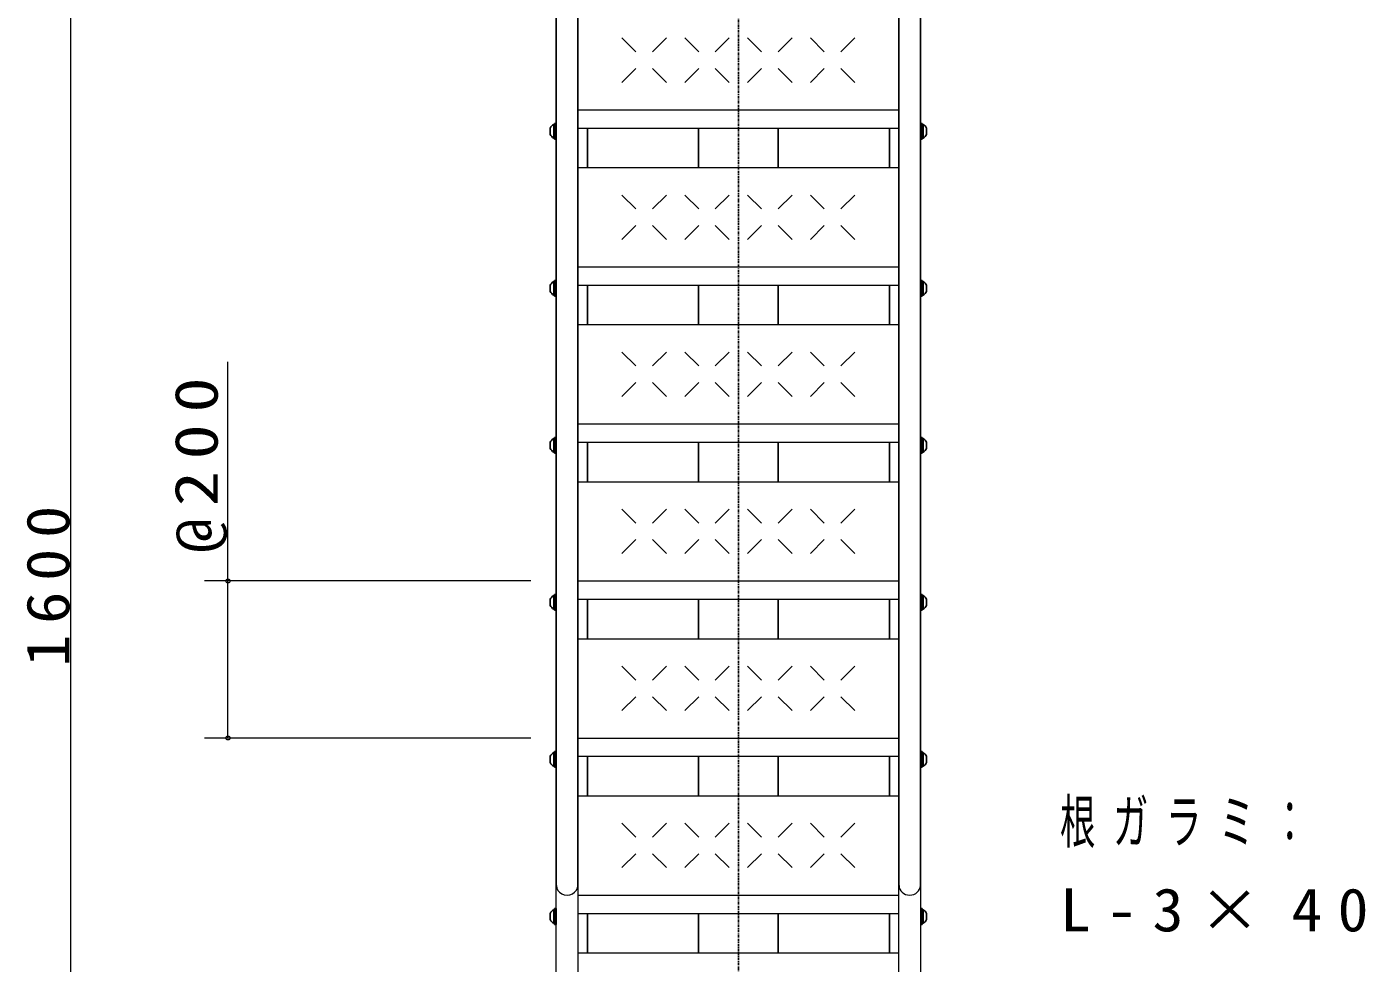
# Model space of a CAD drawing. Units: millimetres at full size; details may follow other scales. Extents: x -11723 to 28, y -1854 to 8010.
# Drawn here: x -5049 to -3345, y 2543 to 3736 of the extents above; entities that cross this region are included whole.
import ezdxf

# ---------------------------------------------------------------- set-up
doc = ezdxf.new("R2010")
doc.units = ezdxf.units.MM
doc.linetypes.add('USER2', pattern=[6, 3, -1, 1, -1])
doc.layers.add('線', color=2, linetype='Continuous', lineweight=25)
doc.layers.add('補助', color=2, linetype='Continuous', lineweight=13)
doc.styles.add('ＭＳ ゴシック', font='')
doc.styles.get('ＭＳ ゴシック').set_extended_font_data('MS Gothic')

# ---------------------------------------------------------------- blocks, each defined once
blk = doc.blocks.new('dimension_origin')
at = {"color": 0, "linetype": 'Continuous', "lineweight": -2}
blk.add_circle((0, 0), 1.25, dxfattribs=at)

msp = doc.modelspace()

# ---------------------------------------------------------------- linework, layer by layer
at = {"layer": '線', "color": 20, "linetype": 'USER2'}
msp.add_line((-4143.169, 4980), (-4143.169, 1730), dxfattribs=at)
at = {"layer": '線', "color": 7, "lineweight": 13}
for p, q in [((-4374.969, 2642.093), (-4374.969, 4116.4)), ((-4347.769, 2642.093), (-4347.769, 4116.4)), ((-3938.569, 2642.093), (-3938.569, 4116.4)), ((-3911.369, 2642.093), (-3911.369, 4116.4)), ((-4375.369, 1930), (-4375.369, 3830)), ((-4347.369, 2004.818), (-4347.369, 3830)), ((-3938.969, 2004.818), (-3938.969, 3830)), ((-3910.969, 1930), (-3910.969, 3830)), ((-4347.369, 3630.003), (-3938.969, 3630.003)), ((-4347.369, 3606.728), (-3938.969, 3606.728)), ((-4347.369, 3556.417), (-3938.969, 3556.417)), ((-4347.369, 3430.003), (-3938.969, 3430.003)), ((-4347.369, 3406.728), (-3938.969, 3406.728)), ((-4347.369, 3356.417), (-3938.969, 3356.417)), ((-4347.369, 3230.003), (-3938.969, 3230.003)), ((-4347.369, 3206.728), (-3938.969, 3206.728)), ((-4347.369, 3156.417), (-3938.969, 3156.417)), ((-4347.369, 3030.003), (-3938.969, 3030.003)), ((-4347.369, 3006.728), (-3938.969, 3006.728)), ((-4347.369, 2956.417), (-3938.969, 2956.417)), ((-4347.369, 2830.003), (-3938.969, 2830.003)), ((-4347.369, 2806.728), (-3938.969, 2806.728)), ((-4347.369, 2756.417), (-3938.969, 2756.417)), ((-4347.369, 2630.003), (-3938.969, 2630.003)), ((-4347.369, 2606.728), (-3938.969, 2606.728)), ((-4347.369, 2556.417), (-3938.969, 2556.417))]:
    msp.add_line(p, q, dxfattribs=at)
at = {"layer": '線'}
for p, q in [((-4273.775, 3703.817), (-4291.453, 3721.494)), ((-4234.884, 3721.494), (-4252.562, 3703.817)), ((-4193.775, 3703.817), (-4211.453, 3721.494)), ((-4154.884, 3721.494), (-4172.562, 3703.817)), ((-4113.775, 3703.817), (-4131.453, 3721.494)), ((-4074.884, 3721.494), (-4092.562, 3703.817)), ((-4033.775, 3703.817), (-4051.453, 3721.494)), ((-3994.884, 3721.494), (-4012.562, 3703.817)), ((-4273.775, 3682.604), (-4291.453, 3664.926)), ((-4234.884, 3664.926), (-4252.562, 3682.604)), ((-4193.775, 3682.604), (-4211.453, 3664.926)), ((-4154.884, 3664.926), (-4172.562, 3682.604)), ((-4113.775, 3682.604), (-4131.453, 3664.926)), ((-4074.884, 3664.926), (-4092.562, 3682.604)), ((-4033.775, 3682.604), (-4051.453, 3664.926)), ((-3994.884, 3664.926), (-4012.562, 3682.604)), ((-4382.719, 3598.703), (-4382.719, 3606.703)), ((-4377.369, 3611.353), (-4378.369, 3611.353)), ((-4378.369, 3594.053), (-4378.369, 3611.353)), ((-4377.369, 3612.703), (-4375.369, 3612.703)), ((-4377.369, 3592.703), (-4377.369, 3612.703)), ((-4377.369, 3594.053), (-4377.369, 3611.353)), ((-4375.369, 3592.703), (-4375.369, 3612.703)), ((-4335.369, 3606.728), (-4335.369, 3556.417)), ((-4193.969, 3556.417), (-4193.969, 3606.728)), ((-4092.369, 3556.417), (-4092.369, 3606.728)), ((-3950.969, 3606.728), (-3950.969, 3556.417)), ((-3908.985, 3612.703), (-3910.985, 3612.703)), ((-3910.985, 3592.703), (-3910.985, 3612.703)), ((-3908.985, 3592.703), (-3908.985, 3612.703)), ((-3908.985, 3611.353), (-3907.985, 3611.353)), ((-3908.985, 3594.053), (-3908.985, 3611.353)), ((-3907.985, 3594.053), (-3907.985, 3611.353)), ((-3903.635, 3598.703), (-3903.635, 3606.703)), ((-4377.369, 3594.053), (-4378.369, 3594.053)), ((-4377.369, 3592.703), (-4375.369, 3592.703)), ((-3908.985, 3592.703), (-3910.985, 3592.703)), ((-3908.985, 3594.053), (-3907.985, 3594.053)), ((-4273.775, 3503.817), (-4291.453, 3521.494)), ((-4234.884, 3521.494), (-4252.562, 3503.817)), ((-4193.775, 3503.817), (-4211.453, 3521.494)), ((-4154.884, 3521.494), (-4172.562, 3503.817)), ((-4113.775, 3503.817), (-4131.453, 3521.494)), ((-4074.884, 3521.494), (-4092.562, 3503.817)), ((-4033.775, 3503.817), (-4051.453, 3521.494)), ((-3994.884, 3521.494), (-4012.562, 3503.817)), ((-4273.775, 3482.604), (-4291.453, 3464.926)), ((-4234.884, 3464.926), (-4252.562, 3482.604)), ((-4193.775, 3482.604), (-4211.453, 3464.926)), ((-4154.884, 3464.926), (-4172.562, 3482.604)), ((-4113.775, 3482.604), (-4131.453, 3464.926)), ((-4074.884, 3464.926), (-4092.562, 3482.604)), ((-4033.775, 3482.604), (-4051.453, 3464.926)), ((-3994.884, 3464.926), (-4012.562, 3482.604)), ((-4377.369, 3411.353), (-4378.369, 3411.353)), ((-4378.369, 3394.053), (-4378.369, 3411.353)), ((-4377.369, 3412.703), (-4375.369, 3412.703)), ((-4377.369, 3392.703), (-4377.369, 3412.703)), ((-4377.369, 3394.053), (-4377.369, 3411.353)), ((-4375.369, 3392.703), (-4375.369, 3412.703)), ((-3908.985, 3412.703), (-3910.985, 3412.703)), ((-3910.985, 3392.703), (-3910.985, 3412.703)), ((-3908.985, 3392.703), (-3908.985, 3412.703)), ((-3908.985, 3411.353), (-3907.985, 3411.353)), ((-3908.985, 3394.053), (-3908.985, 3411.353)), ((-3907.985, 3394.053), (-3907.985, 3411.353)), ((-4382.719, 3398.703), (-4382.719, 3406.703)), ((-4377.369, 3394.053), (-4378.369, 3394.053)), ((-4377.369, 3392.703), (-4375.369, 3392.703)), ((-4335.369, 3406.728), (-4335.369, 3356.417)), ((-4193.969, 3356.417), (-4193.969, 3406.728)), ((-4092.369, 3356.417), (-4092.369, 3406.728)), ((-3950.969, 3406.728), (-3950.969, 3356.417)), ((-3908.985, 3392.703), (-3910.985, 3392.703)), ((-3908.985, 3394.053), (-3907.985, 3394.053)), ((-3903.635, 3398.703), (-3903.635, 3406.703)), ((-4273.775, 3303.817), (-4291.453, 3321.494)), ((-4234.884, 3321.494), (-4252.562, 3303.817)), ((-4193.775, 3303.817), (-4211.453, 3321.494)), ((-4154.884, 3321.494), (-4172.562, 3303.817)), ((-4113.775, 3303.817), (-4131.453, 3321.494)), ((-4074.884, 3321.494), (-4092.562, 3303.817)), ((-4033.775, 3303.817), (-4051.453, 3321.494)), ((-3994.884, 3321.494), (-4012.562, 3303.817)), ((-4273.775, 3282.604), (-4291.453, 3264.926)), ((-4234.884, 3264.926), (-4252.562, 3282.604)), ((-4193.775, 3282.604), (-4211.453, 3264.926)), ((-4154.884, 3264.926), (-4172.562, 3282.604)), ((-4113.775, 3282.604), (-4131.453, 3264.926)), ((-4074.884, 3264.926), (-4092.562, 3282.604)), ((-4033.775, 3282.604), (-4051.453, 3264.926)), ((-3994.884, 3264.926), (-4012.562, 3282.604)), ((-4382.719, 3198.703), (-4382.719, 3206.703)), ((-4377.369, 3211.353), (-4378.369, 3211.353)), ((-4378.369, 3194.053), (-4378.369, 3211.353)), ((-4377.369, 3212.703), (-4375.369, 3212.703)), ((-4377.369, 3192.703), (-4377.369, 3212.703)), ((-4377.369, 3194.053), (-4377.369, 3211.353)), ((-4375.369, 3192.703), (-4375.369, 3212.703)), ((-4335.369, 3206.728), (-4335.369, 3156.417)), ((-4193.969, 3156.417), (-4193.969, 3206.728)), ((-4092.369, 3156.417), (-4092.369, 3206.728)), ((-3950.969, 3206.728), (-3950.969, 3156.417)), ((-3908.985, 3212.703), (-3910.985, 3212.703)), ((-3910.985, 3192.703), (-3910.985, 3212.703)), ((-3908.985, 3192.703), (-3908.985, 3212.703)), ((-3908.985, 3211.353), (-3907.985, 3211.353)), ((-3908.985, 3194.053), (-3908.985, 3211.353)), ((-3907.985, 3194.053), (-3907.985, 3211.353)), ((-3903.635, 3198.703), (-3903.635, 3206.703)), ((-4377.369, 3194.053), (-4378.369, 3194.053)), ((-4377.369, 3192.703), (-4375.369, 3192.703)), ((-3908.985, 3192.703), (-3910.985, 3192.703)), ((-3908.985, 3194.053), (-3907.985, 3194.053)), ((-4273.775, 3103.817), (-4291.453, 3121.494)), ((-4234.884, 3121.494), (-4252.562, 3103.817)), ((-4193.775, 3103.817), (-4211.453, 3121.494)), ((-4154.884, 3121.494), (-4172.562, 3103.817)), ((-4113.775, 3103.817), (-4131.453, 3121.494)), ((-4074.884, 3121.494), (-4092.562, 3103.817)), ((-4033.775, 3103.817), (-4051.453, 3121.494)), ((-3994.884, 3121.494), (-4012.562, 3103.817)), ((-4273.775, 3082.604), (-4291.453, 3064.926)), ((-4234.884, 3064.926), (-4252.562, 3082.604)), ((-4193.775, 3082.604), (-4211.453, 3064.926)), ((-4154.884, 3064.926), (-4172.562, 3082.604)), ((-4113.775, 3082.604), (-4131.453, 3064.926)), ((-4074.884, 3064.926), (-4092.562, 3082.604)), ((-4033.775, 3082.604), (-4051.453, 3064.926)), ((-3994.884, 3064.926), (-4012.562, 3082.604)), ((-4382.719, 2998.703), (-4382.719, 3006.703)), ((-4377.369, 3011.353), (-4378.369, 3011.353)), ((-4378.369, 2994.053), (-4378.369, 3011.353)), ((-4377.369, 3012.703), (-4375.369, 3012.703)), ((-4377.369, 2992.703), (-4377.369, 3012.703)), ((-4377.369, 2994.053), (-4377.369, 3011.353)), ((-4375.369, 2992.703), (-4375.369, 3012.703)), ((-4335.369, 3006.728), (-4335.369, 2956.417)), ((-4193.969, 2956.417), (-4193.969, 3006.728)), ((-4092.369, 2956.417), (-4092.369, 3006.728)), ((-3950.969, 3006.728), (-3950.969, 2956.417)), ((-3908.985, 3012.703), (-3910.985, 3012.703)), ((-3910.985, 2992.703), (-3910.985, 3012.703)), ((-3908.985, 2992.703), (-3908.985, 3012.703)), ((-3908.985, 3011.353), (-3907.985, 3011.353)), ((-3908.985, 2994.053), (-3908.985, 3011.353)), ((-3907.985, 2994.053), (-3907.985, 3011.353)), ((-3903.635, 2998.703), (-3903.635, 3006.703)), ((-4377.369, 2994.053), (-4378.369, 2994.053)), ((-4377.369, 2992.703), (-4375.369, 2992.703)), ((-3908.985, 2992.703), (-3910.985, 2992.703)), ((-3908.985, 2994.053), (-3907.985, 2994.053)), ((-4273.775, 2903.817), (-4291.453, 2921.494)), ((-4234.884, 2921.494), (-4252.562, 2903.817)), ((-4193.775, 2903.817), (-4211.453, 2921.494)), ((-4154.884, 2921.494), (-4172.562, 2903.817)), ((-4113.775, 2903.817), (-4131.453, 2921.494)), ((-4074.884, 2921.494), (-4092.562, 2903.817)), ((-4033.775, 2903.817), (-4051.453, 2921.494)), ((-3994.884, 2921.494), (-4012.562, 2903.817)), ((-4273.775, 2882.604), (-4291.453, 2864.926)), ((-4234.884, 2864.926), (-4252.562, 2882.604)), ((-4193.775, 2882.604), (-4211.453, 2864.926)), ((-4154.884, 2864.926), (-4172.562, 2882.604)), ((-4113.775, 2882.604), (-4131.453, 2864.926)), ((-4074.884, 2864.926), (-4092.562, 2882.604)), ((-4033.775, 2882.604), (-4051.453, 2864.926)), ((-3994.884, 2864.926), (-4012.562, 2882.604)), ((-4377.369, 2812.703), (-4375.369, 2812.703)), ((-4377.369, 2792.703), (-4377.369, 2812.703)), ((-4375.369, 2792.703), (-4375.369, 2812.703)), ((-3908.985, 2812.703), (-3910.985, 2812.703)), ((-3910.985, 2792.703), (-3910.985, 2812.703)), ((-3908.985, 2792.703), (-3908.985, 2812.703)), ((-4382.719, 2798.703), (-4382.719, 2806.703)), ((-4377.369, 2811.353), (-4378.369, 2811.353)), ((-4378.369, 2794.053), (-4378.369, 2811.353)), ((-4377.369, 2794.053), (-4377.369, 2811.353)), ((-4335.369, 2806.728), (-4335.369, 2756.417)), ((-4193.969, 2756.417), (-4193.969, 2806.728)), ((-4092.369, 2756.417), (-4092.369, 2806.728)), ((-3950.969, 2806.728), (-3950.969, 2756.417)), ((-3908.985, 2811.353), (-3907.985, 2811.353)), ((-3908.985, 2794.053), (-3908.985, 2811.353)), ((-3907.985, 2794.053), (-3907.985, 2811.353)), ((-3903.635, 2798.703), (-3903.635, 2806.703)), ((-4377.369, 2794.053), (-4378.369, 2794.053)), ((-4377.369, 2792.703), (-4375.369, 2792.703)), ((-3908.985, 2792.703), (-3910.985, 2792.703)), ((-3908.985, 2794.053), (-3907.985, 2794.053)), ((-4273.775, 2703.817), (-4291.453, 2721.494)), ((-4234.884, 2721.494), (-4252.562, 2703.817)), ((-4193.775, 2703.817), (-4211.453, 2721.494)), ((-4154.884, 2721.494), (-4172.562, 2703.817)), ((-4113.775, 2703.817), (-4131.453, 2721.494)), ((-4074.884, 2721.494), (-4092.562, 2703.817)), ((-4033.775, 2703.817), (-4051.453, 2721.494)), ((-3994.884, 2721.494), (-4012.562, 2703.817)), ((-4273.775, 2682.604), (-4291.453, 2664.926)), ((-4234.884, 2664.926), (-4252.562, 2682.604)), ((-4193.775, 2682.604), (-4211.453, 2664.926)), ((-4154.884, 2664.926), (-4172.562, 2682.604)), ((-4113.775, 2682.604), (-4131.453, 2664.926)), ((-4074.884, 2664.926), (-4092.562, 2682.604)), ((-4033.775, 2682.604), (-4051.453, 2664.926)), ((-3994.884, 2664.926), (-4012.562, 2682.604)), ((-4377.369, 2611.353), (-4378.369, 2611.353)), ((-4378.369, 2594.053), (-4378.369, 2611.353)), ((-4377.369, 2612.703), (-4375.369, 2612.703)), ((-4377.369, 2592.703), (-4377.369, 2612.703)), ((-4377.369, 2594.053), (-4377.369, 2611.353)), ((-4375.369, 2592.703), (-4375.369, 2612.703)), ((-3908.985, 2612.703), (-3910.985, 2612.703)), ((-3910.985, 2592.703), (-3910.985, 2612.703)), ((-3908.985, 2592.703), (-3908.985, 2612.703)), ((-3908.985, 2611.353), (-3907.985, 2611.353)), ((-3908.985, 2594.053), (-3908.985, 2611.353)), ((-3907.985, 2594.053), (-3907.985, 2611.353)), ((-4382.719, 2598.703), (-4382.719, 2606.703)), ((-4377.369, 2594.053), (-4378.369, 2594.053)), ((-4377.369, 2592.703), (-4375.369, 2592.703)), ((-4335.369, 2606.728), (-4335.369, 2556.417)), ((-4193.969, 2556.417), (-4193.969, 2606.728)), ((-4092.369, 2556.417), (-4092.369, 2606.728)), ((-3950.969, 2606.728), (-3950.969, 2556.417)), ((-3908.985, 2592.703), (-3910.985, 2592.703)), ((-3908.985, 2594.053), (-3907.985, 2594.053)), ((-3903.635, 2598.703), (-3903.635, 2606.703))]:
    msp.add_line(p, q, dxfattribs=at)
for centre, start, end in [((-4373.782, 3602.703), 117.93242, 155.88589), ((-4373.782, 3602.703), 204.11411, 242.06758), ((-3912.571, 3602.703), 24.11411, 62.06758), ((-3912.571, 3602.703), 297.93242, 335.88589), ((-4373.782, 3402.703), 117.93242, 155.88589), ((-3912.571, 3402.703), 24.11411, 62.06758), ((-4373.782, 3402.703), 204.11411, 242.06758), ((-3912.571, 3402.703), 297.93242, 335.88589), ((-4373.782, 3202.703), 117.93242, 155.88589), ((-3912.571, 3202.703), 24.11411, 62.06758), ((-4373.782, 3202.703), 204.11411, 242.06758), ((-3912.571, 3202.703), 297.93242, 335.88589), ((-4373.782, 3002.703), 117.93242, 155.88589), ((-3912.571, 3002.703), 24.11411, 62.06758), ((-4373.782, 3002.703), 204.11411, 242.06758), ((-3912.571, 3002.703), 297.93242, 335.88589), ((-4373.782, 2802.703), 117.93242, 155.88589), ((-4373.782, 2802.703), 204.11411, 242.06758), ((-3912.571, 2802.703), 24.11411, 62.06758), ((-3912.571, 2802.703), 297.93242, 335.88589), ((-4373.782, 2602.703), 117.93242, 155.88589), ((-3912.571, 2602.703), 24.11411, 62.06758), ((-4373.782, 2602.703), 204.11411, 242.06758), ((-3912.571, 2602.703), 297.93242, 335.88589)]:
    msp.add_arc(centre, 9.791, start, end, dxfattribs=at)
at = {"layer": '線', "color": 7, "lineweight": 13}
for centre, major_axis, start_param, end_param in [((-4361.369, 2642.093), (13.6, 0), 3.14159265, 6.28318531), ((-3924.969, 2642.093), (-13.6, 0), 6.28318531, 9.42477796)]:
    msp.add_ellipse(centre, major_axis=major_axis, ratio=0.891007, start_param=start_param, end_param=end_param, dxfattribs=at)
at = {"layer": '補助'}
for p, q in [((-4993.169, 2230), (-4993.169, 3830)), ((-4793.169, 2830.003), (-4793.169, 3309.003)), ((-4407.369, 3030.003), (-4823.169, 3030.003)), ((-4407.369, 2830.003), (-4823.169, 2830.003))]:
    msp.add_line(p, q, dxfattribs=at)

# ---------------------------------------------------------------- block references
at = {"layer": '補助', "xscale": 2, "yscale": 2}
for p, rotation in [((-4793.169, 3030.003), 270), ((-4793.169, 2830.003), 90)]:
    msp.add_blockref('dimension_origin', p, dxfattribs=dict(at, rotation=rotation))

# ---------------------------------------------------------------- texts
at = {"layer": '補助', "char_height": 54.99, "attachment_point": 8, "rotation": 90, "style": 'ＭＳ ゴシック'}
for s, insert in [('\\T1.33;\\W1.2;@200', (-4794.169, 3184.717)), ('\\T1.33;\\W1.1;1600', (-4994.169, 3030))]:
    msp.add_mtext(s, dxfattribs=dict(at, insert=insert))
at = {"layer": '補助', "char_height": 54.99, "attachment_point": 1, "style": 'ＭＳ ゴシック'}
for s, insert in [('\\T1.5;\\W0.6;根ガラミ：', (-3733.59, 2751.25)), ('\\T1.5;\\W1.05;L-3×40', (-3733.59, 2638.75))]:
    msp.add_mtext(s, dxfattribs=dict(at, insert=insert))

doc.saveas('drawing.dxf')
